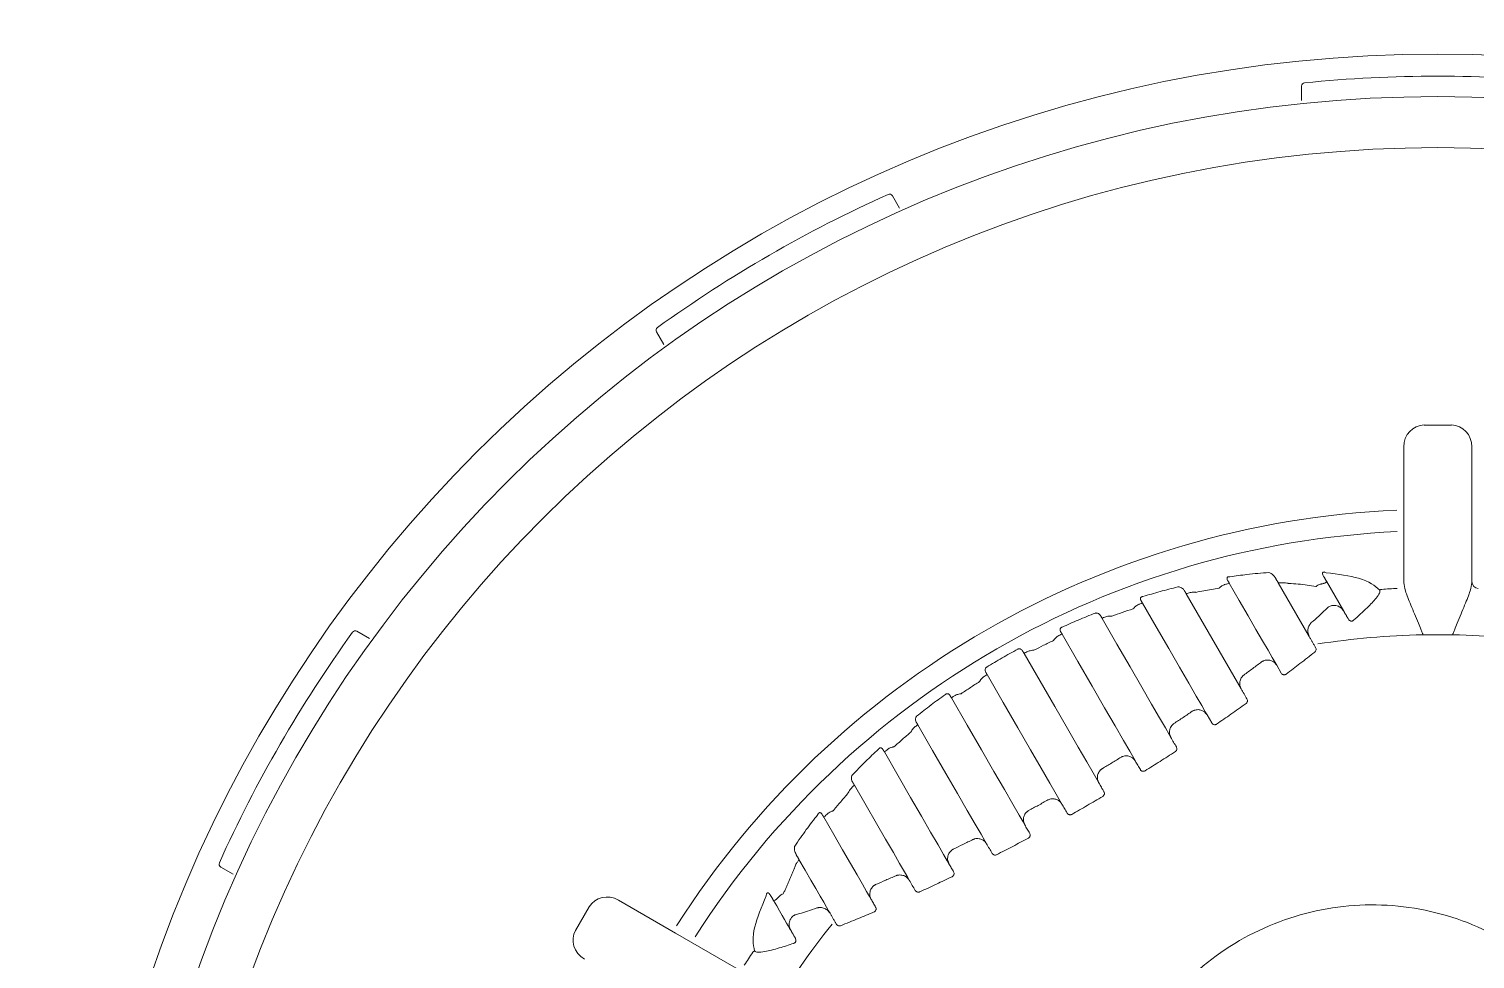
# Model space of a CAD drawing. Header units: inches. Extents: x -1 to 81, y -22 to 129.
# Drawn here: x 2.318 to 4.442, y 61.643 to 63.01 of the extents above; entities that cross this region are included whole.
import ezdxf

# ---------------------------------------------------------------- set-up
doc = ezdxf.new("R2010")
doc.units = ezdxf.units.IN
doc.header["$MEASUREMENT"] = 0
doc.layers.add('1', color=4, linetype='Continuous')

# ---------------------------------------------------------------- blocks, each defined once
blk = doc.blocks.new('FROG')
at = {"layer": '1', "color": 3, "lineweight": 5}
for p, q in [((-0.2, 1.9266), (-0.2, 1.9478)), ((-0.8007, 1.7868), (-0.7901, 1.7685)), ((-1.1365, 1.5685), (-1.1471, 1.5868)), ((0.02, 1.4501), (-0.02, 1.4501)), ((-0.05, 1.3213), (-0.05, 1.4178)), ((0.05, 1.4178), (0.05, 1.3213)), ((-0.05, 1.2184), (-0.05, 1.3213)), ((0.05, 1.3213), (0.05, 1.2184)), ((-0.1887, 1.1393), (-0.2342, 1.2182)), ((-0.1634, 1.2206), (-0.138, 1.1766)), ((-0.2887, 1.0626), (-0.3693, 1.2022)), ((-1.5868, 1.1471), (-1.5685, 1.1365)), ((0, 1.1421), (-0.02, 1.1421)), ((0.02, 1.1421), (0, 1.1421)), ((-0.2365, 1.0971), (-0.2299, 1.0858)), ((-0.3388, 1.0243), (-0.3319, 1.0124)), ((-1.7685, 0.7901), (-1.7868, 0.8007)), ((-1.2028, 0.7522), (-1.1192, 0.7039)), ((-1.2459, 0.7424), (-1.2659, 0.7077)), ((-1.1192, 0.7039), (-1.0302, 0.6525))]:
    blk.add_line(p, q, dxfattribs=at)
at = {"layer": '1', "color": 3, "lineweight": 5, "flags": 128}
for points in [[(-0.3061, 1.2178), (-0.2915, 1.1924), (-0.2784, 1.1698), (-0.267, 1.1499), (-0.2572, 1.133), (-0.2492, 1.1192), (-0.2431, 1.1085), (-0.2388, 1.1011), (-0.2365, 1.0971)], [(-0.4337, 1.1886), (-0.4133, 1.1534), (-0.3951, 1.1219), (-0.3792, 1.0942), (-0.3657, 1.0709), (-0.3548, 1.052), (-0.3466, 1.0379), (-0.3413, 1.0286), (-0.3388, 1.0243)], [(-0.3919, 0.9912), (-0.3943, 0.9955), (-0.3999, 1.0051), (-0.4085, 1.0201), (-0.4201, 1.0402), (-0.4345, 1.0652), (-0.4516, 1.0947), (-0.4711, 1.1284), (-0.4928, 1.166)], [(-0.5517, 1.1431), (-0.5285, 1.1028), (-0.5076, 1.0666), (-0.4893, 1.0349), (-0.4738, 1.0082), (-0.4615, 0.9868), (-0.4523, 0.9709), (-0.4464, 0.9607), (-0.444, 0.9565)], [(-0.4978, 0.9246), (-0.5002, 0.9289), (-0.5061, 0.9391), (-0.5154, 0.9553), (-0.5281, 0.9771), (-0.5438, 1.0044), (-0.5624, 1.0367), (-0.5837, 1.0736), (-0.6074, 1.1146)], [(-0.1794, 1.1233), (-0.1795, 1.1234), (-0.1796, 1.1236), (-0.1797, 1.1237), (-0.1798, 1.1239), (-0.1799, 1.124), (-0.18, 1.1242), (-0.18, 1.1243), (-0.1801, 1.1245)], [(-0.6616, 1.0834), (-0.6379, 1.0423), (-0.6166, 1.0054), (-0.5979, 0.9731), (-0.5822, 0.9459), (-0.5696, 0.924), (-0.5602, 0.9079), (-0.5543, 0.8976), (-0.5519, 0.8934)], [(-0.2801, 1.0477), (-0.2812, 1.0495), (-0.2823, 1.0514), (-0.2833, 1.0533), (-0.2844, 1.0551), (-0.2855, 1.057), (-0.2866, 1.0589), (-0.2877, 1.0607), (-0.2887, 1.0626)], [(-0.6064, 0.8628), (-0.6088, 0.867), (-0.6147, 0.8771), (-0.6238, 0.893), (-0.6362, 0.9145), (-0.6517, 0.9412), (-0.6699, 0.9729), (-0.6908, 1.0091), (-0.7141, 1.0493)], [(-0.7634, 1.0098), (-0.7417, 0.9722), (-0.7222, 0.9384), (-0.7052, 0.9089), (-0.6908, 0.8839), (-0.6792, 0.8639), (-0.6705, 0.8489), (-0.6649, 0.8392), (-0.6625, 0.835)], [(-0.3837, 0.9772), (-0.3848, 0.9789), (-0.3858, 0.9807), (-0.3868, 0.9824), (-0.3878, 0.9842), (-0.3888, 0.9859), (-0.3898, 0.9877), (-0.3908, 0.9895), (-0.3919, 0.9912)], [(-0.7177, 0.8056), (-0.7202, 0.8099), (-0.7255, 0.8191), (-0.7337, 0.8332), (-0.7446, 0.8521), (-0.758, 0.8755), (-0.774, 0.9031), (-0.7922, 0.9347), (-0.8125, 0.9699)], [(-0.444, 0.9565), (-0.4431, 0.9549), (-0.4422, 0.9534), (-0.4413, 0.9518), (-0.4404, 0.9502), (-0.4395, 0.9487), (-0.4386, 0.9471), (-0.4376, 0.9455), (-0.4367, 0.944)], [(-0.8565, 0.921), (-0.8394, 0.8914), (-0.8241, 0.8649), (-0.8107, 0.8417), (-0.7993, 0.822), (-0.7901, 0.8059), (-0.783, 0.7938), (-0.7783, 0.7855), (-0.7759, 0.7813)], [(-0.4901, 0.9114), (-0.4911, 0.913), (-0.492, 0.9147), (-0.493, 0.9164), (-0.4939, 0.918), (-0.4949, 0.9197), (-0.4958, 0.9213), (-0.4968, 0.923), (-0.4978, 0.9246)], [(-0.5519, 0.8934), (-0.5509, 0.8917), (-0.55, 0.8901), (-0.549, 0.8884), (-0.5481, 0.8868), (-0.5471, 0.8851), (-0.5461, 0.8834), (-0.5452, 0.8818), (-0.5442, 0.8801)], [(-0.8319, 0.7533), (-0.8342, 0.7574), (-0.8385, 0.7648), (-0.8446, 0.7754), (-0.8526, 0.7892), (-0.8624, 0.8062), (-0.8738, 0.826), (-0.8869, 0.8487), (-0.9015, 0.874)], [(-0.5991, 0.8502), (-0.6, 0.8518), (-0.6009, 0.8533), (-0.6018, 0.8549), (-0.6027, 0.8565), (-0.6037, 0.8581), (-0.6046, 0.8596), (-0.6055, 0.8612), (-0.6064, 0.8628)], [(-0.6625, 0.835), (-0.6615, 0.8332), (-0.6605, 0.8314), (-0.6594, 0.8297), (-0.6584, 0.8279), (-0.6574, 0.8262), (-0.6564, 0.8244), (-0.6554, 0.8227), (-0.6544, 0.8209)], [(-0.9379, 0.8119), (-0.9287, 0.796), (-0.9204, 0.7817), (-0.9131, 0.7691), (-0.9069, 0.7582), (-0.9016, 0.7491), (-0.8974, 0.7419), (-0.8943, 0.7365), (-0.8923, 0.7331)], [(-0.7108, 0.7937), (-0.7117, 0.7952), (-0.7125, 0.7967), (-0.7134, 0.7981), (-0.7143, 0.7996), (-0.7151, 0.8011), (-0.716, 0.8026), (-0.7168, 0.8041), (-0.7177, 0.8056)], [(-0.7759, 0.7813), (-0.7748, 0.7795), (-0.7737, 0.7776), (-0.7726, 0.7757), (-0.7716, 0.7739), (-0.7705, 0.772), (-0.7694, 0.7702), (-0.7683, 0.7683), (-0.7673, 0.7664)], [(-0.9499, 0.7079), (-0.9516, 0.7106), (-0.9536, 0.7142), (-0.9561, 0.7186), (-0.9591, 0.7237), (-0.9625, 0.7296), (-0.9663, 0.7363), (-0.9706, 0.7437), (-0.9753, 0.7518)], [(-0.8253, 0.742), (-0.8262, 0.7434), (-0.827, 0.7449), (-0.8278, 0.7463), (-0.8286, 0.7477), (-0.8294, 0.7491), (-0.8302, 0.7505), (-0.831, 0.7519), (-0.8319, 0.7533)], [(-0.8838, 0.7182), (-0.8837, 0.7181), (-0.8836, 0.7179), (-0.8835, 0.7178), (-0.8834, 0.7176), (-0.8833, 0.7175), (-0.8832, 0.7173), (-0.8832, 0.7172), (-0.8831, 0.717)]]:
    blk.add_lwpolyline(points, dxfattribs=at)
at = {"layer": '1', "linetype": 'Continuous', "lineweight": 15}
for radius in [1.995, 1.9325, 1.8575]:
    blk.add_circle((0, 0), radius, dxfattribs=at)
at = {"layer": '1', "color": 3, "lineweight": 5}
for centre, radius, start, end in [((0, 0), 1.9625, 84.2829, 95.7171), ((-0.195, 1.9478), 0.005, 95.7171, 180), ((0, 0), 1.9625, 114.2829, 125.7171), ((-0.805, 1.7843), 0.005, 30, 114.2829), ((-1.1428, 1.5893), 0.005, 125.7171, 210), ((0, 0), 1.3265, 92.5926, 147.4074), ((0, 0), 1.2949, 92.6358, 147.3642), ((0.0599, 1.22), 0.0099, 180.5131, 267.808), ((-0.0818, 1.2036), 0.00511, 95.0351, 130.0131), ((0, 0), 1.2115, 92.8159, 93.8926), ((-1.5893, 1.1428), 0.005, 60, 144.2829), ((0, 0), 1.9625, 144.2829, 155.7171), ((0, 0), 1.1421, 91.1102, 98.8661), ((0, 0), 1.1421, 90, 91.1102), ((0, 0), 1.1421, 88.8898, 90), ((0, 0), 1.1421, 81.1339, 88.8898), ((-1.7843, 0.805), 0.005, 155.7171, 240), ((0, 0), 1.1421, 141.1339, 148.8898), ((0, 0), 1.2115, 146.1074, 147.1841), ((-1.0015, 0.6727), 0.00511, 109.9887, 144.9633)]:
    blk.add_arc(centre, radius, start, end, dxfattribs=at)
for centre, major_axis, start_param, end_param in [((-0.02, 1.4178), (0, 0.0324), 0, 1.570796), ((0.02, 1.4178), (0, 0.0324), 4.712389, 6.283185), ((-1.2178, 0.7262), (-0.028, 0.0162), 4.712389, 6.283185), ((-1.2378, 0.6916), (-0.028, 0.0162), 0, 1.570796)]:
    blk.add_ellipse(centre, major_axis=major_axis, ratio=0.926878, start_param=start_param, end_param=end_param, dxfattribs=at)
for points, knots in [([(-0.248, 1.2335), (-0.2587, 1.2326), (-0.2773, 1.2311), (-0.2968, 1.2284), (-0.3052, 1.2272)], [0, 0, 0, 0, 0.5726948, 1, 1, 1, 1]), ([(-0.2384, 1.2255), (-0.2394, 1.2269), (-0.2411, 1.2291), (-0.2443, 1.2318), (-0.2469, 1.233), (-0.248, 1.2335)], [0, 0, 0, 0, 0.47502, 0.772177, 1, 1, 1, 1]), ([(-0.1676, 1.2278), (-0.168, 1.2286), (-0.1688, 1.2301), (-0.1693, 1.232), (-0.169, 1.2333), (-0.1687, 1.2337), (-0.1683, 1.234), (-0.168, 1.2341), (-0.1677, 1.2341), (-0.1674, 1.2342), (-0.1671, 1.2342), (-0.1665, 1.2341), (-0.1653, 1.2338), (-0.1646, 1.2335), (-0.164, 1.2332)], [0, 0, 0, 0, 0.304694, 0.597553, 0.685254, 0.736132, 0.754751, 0.766196, 0.779358, 0.793045, 0.80569, 0.820187, 0.874933, 1, 1, 1, 1]), ([(-0.0851, 1.2076), (-0.0927, 1.214), (-0.1062, 1.2256), (-0.1464, 1.2309), (-0.164, 1.2332)], [0, 0, 0, 0, 0.560332, 1, 1, 1, 1]), ([(-0.3805, 1.2125), (-0.3809, 1.2124), (-0.39, 1.2102), (-0.4074, 1.2057), (-0.4245, 1.2006), (-0.4329, 1.1981)], [0, 0, 0, 0, 0.023441, 0.520828, 1, 1, 1, 1]), ([(-0.3805, 1.2125), (-0.3798, 1.2124), (-0.378, 1.2121), (-0.3756, 1.2108), (-0.3735, 1.2091), (-0.3725, 1.2077), (-0.3722, 1.2071)], [0, 0, 0, 0, 0.1447437, 0.3782428, 0.7616853, 1, 1, 1, 1]), ([(-0.3211, 1.2104), (-0.3248, 1.2098), (-0.336, 1.208), (-0.3474, 1.2058), (-0.355, 1.2043)], [0, 0, 0, 0, 0.332589, 1, 1, 1, 1]), ([(-0.3134, 1.2155), (-0.3149, 1.2148), (-0.3172, 1.2139), (-0.3194, 1.212), (-0.3203, 1.2112), (-0.3208, 1.2108), (-0.3209, 1.2106), (-0.321, 1.2105), (-0.3211, 1.2104), (-0.3211, 1.2104)], [0, 0, 0, 0, 0.577471, 0.802521, 0.906331, 0.955427, 0.980575, 0.983706, 1, 1, 1, 1]), ([(-0.3061, 1.2178), (-0.3064, 1.2177), (-0.3068, 1.2175), (-0.3097, 1.2166), (-0.3118, 1.216), (-0.3131, 1.2156), (-0.3134, 1.2155)], [0, 0, 0, 0, 0.512369, 0.752148, 0.947489, 1, 1, 1, 1]), ([(-0.3052, 1.2272), (-0.3054, 1.2273), (-0.306, 1.2273), (-0.3068, 1.2273), (-0.3075, 1.2272), (-0.308, 1.2271), (-0.3084, 1.2269), (-0.309, 1.2264), (-0.3094, 1.2255), (-0.3095, 1.2239), (-0.3089, 1.2227), (-0.3085, 1.2218)], [0, 0, 0, 0, 0.067786, 0.136986, 0.166253, 0.202694, 0.230364, 0.273069, 0.419118, 0.58725, 1, 1, 1, 1]), ([(-0.2287, 1.2185), (-0.231, 1.2182), (-0.2338, 1.2179), (-0.2342, 1.2182), (-0.2342, 1.2182)], [0, 0, 0, 0, 0.825034, 1, 1, 1, 1]), ([(-0.2189, 1.2173), (-0.2189, 1.2174), (-0.219, 1.2174), (-0.2193, 1.2175), (-0.2196, 1.2175), (-0.2205, 1.2177), (-0.2238, 1.2185), (-0.2265, 1.2185), (-0.2287, 1.2185)], [0, 0, 0, 0, 0.009697, 0.029483, 0.083864, 0.092499, 0.26606, 1, 1, 1, 1]), ([(-0.1789, 1.2128), (-0.1831, 1.2136), (-0.1945, 1.2159), (-0.2094, 1.2168), (-0.2189, 1.2173)], [0, 0, 0, 0, 0.3618605, 1, 1, 1, 1]), ([(-0.1714, 1.2165), (-0.173, 1.216), (-0.1756, 1.2153), (-0.178, 1.2136), (-0.1789, 1.2129), (-0.1789, 1.2128)], [0, 0, 0, 0, 0.6010427, 0.9674392, 1, 1, 1, 1]), ([(-0.1634, 1.2206), (-0.1634, 1.22), (-0.1634, 1.2192), (-0.166, 1.218), (-0.1673, 1.2175), (-0.1687, 1.2171), (-0.1702, 1.2167), (-0.171, 1.2165), (-0.1714, 1.2165)], [0, 0, 0, 0, 0.62644, 0.744307, 0.828141, 0.921804, 0.962288, 1, 1, 1, 1]), ([(-0.05, 1.2184), (-0.0494, 1.2148), (-0.0481, 1.2063), (-0.0397, 1.1859), (-0.0311, 1.1652), (-0.0251, 1.1507), (-0.0229, 1.1451), (-0.0219, 1.1428), (-0.0216, 1.1421), (-0.0216, 1.1419)], [0, 0, 0, 0, 0.227274, 0.522638, 0.823449, 0.928233, 0.978755, 0.995163, 1, 1, 1, 1]), ([(0.0216, 1.1419), (0.0216, 1.1421), (0.0219, 1.1428), (0.0229, 1.1451), (0.0251, 1.1507), (0.0311, 1.1652), (0.0397, 1.1859), (0.0481, 1.2063), (0.0494, 1.2148), (0.05, 1.2184)], [0, 0, 0, 0, 0.004837, 0.021246, 0.071767, 0.176551, 0.477362, 0.772726, 1, 1, 1, 1]), ([(-0.4357, 1.1922), (-0.4361, 1.193), (-0.4366, 1.1942), (-0.4364, 1.1959), (-0.4359, 1.1968), (-0.4353, 1.1974), (-0.4347, 1.1977), (-0.4343, 1.1979), (-0.4336, 1.1981), (-0.4332, 1.1981), (-0.4329, 1.1981)], [0, 0, 0, 0, 0.4187617, 0.6152643, 0.7533616, 0.8189054, 0.8477045, 0.9059224, 0.9367842, 1, 1, 1, 1]), ([(-0.3649, 1.2038), (-0.3661, 1.2034), (-0.3678, 1.2028), (-0.3691, 1.2023), (-0.3693, 1.2023), (-0.3693, 1.2022)], [0, 0, 0, 0, 0.45093, 0.68803, 1, 1, 1, 1]), ([(-0.355, 1.2043), (-0.355, 1.2043), (-0.3551, 1.2044), (-0.3554, 1.2044), (-0.3562, 1.2045), (-0.3575, 1.2045), (-0.3608, 1.2046), (-0.3631, 1.2042), (-0.3649, 1.2038)], [0, 0, 0, 0, 0.011064, 0.029247, 0.078573, 0.213438, 0.372329, 1, 1, 1, 1]), ([(-0.1237, 1.1633), (-0.1167, 1.1695), (-0.1038, 1.181), (-0.091, 1.1946), (-0.0847, 1.2035), (-0.0849, 1.2062), (-0.0851, 1.2076)], [0, 0, 0, 0, 0.34174, 0.631604, 0.815634, 1, 1, 1, 1]), ([(-0.5028, 1.1738), (-0.5111, 1.1705), (-0.5275, 1.164), (-0.5437, 1.1567), (-0.5516, 1.1532)], [0, 0, 0, 0, 0.510622, 1, 1, 1, 1]), ([(-0.5028, 1.1738), (-0.5024, 1.1739), (-0.5018, 1.174), (-0.5006, 1.1739), (-0.499, 1.1735), (-0.4967, 1.1723), (-0.4957, 1.1709), (-0.4951, 1.1701)], [0, 0, 0, 0, 0.0895922, 0.1233174, 0.2998941, 0.5805984, 1, 1, 1, 1]), ([(-0.4886, 1.168), (-0.49, 1.1674), (-0.4924, 1.1663), (-0.4926, 1.1661), (-0.4928, 1.166)], [0, 0, 0, 0, 0.5683904, 1, 1, 1, 1]), ([(-0.4784, 1.1694), (-0.4785, 1.1694), (-0.4787, 1.1695), (-0.4792, 1.1695), (-0.4806, 1.1695), (-0.4842, 1.1694), (-0.4868, 1.1686), (-0.4886, 1.168)], [0, 0, 0, 0, 0.011521, 0.052687, 0.136863, 0.36761, 1, 1, 1, 1]), ([(-0.4473, 1.1801), (-0.4526, 1.1783), (-0.463, 1.1749), (-0.4734, 1.1712), (-0.4784, 1.1694)], [0, 0, 0, 0, 0.5177675, 1, 1, 1, 1]), ([(-0.4395, 1.1863), (-0.4409, 1.1856), (-0.4431, 1.1844), (-0.4455, 1.1822), (-0.4465, 1.181), (-0.4469, 1.1805), (-0.4471, 1.1803), (-0.4472, 1.1802), (-0.4473, 1.1801)], [0, 0, 0, 0, 0.5304209, 0.8027698, 0.9144248, 0.9626555, 0.9861068, 1, 1, 1, 1]), ([(-0.4337, 1.1886), (-0.4339, 1.1885), (-0.4341, 1.1885), (-0.4359, 1.1878), (-0.4374, 1.1872), (-0.4391, 1.1865), (-0.4395, 1.1863)], [0, 0, 0, 0, 0.451807, 0.56957, 0.892087, 1, 1, 1, 1]), ([(-0.1857, 1.1598), (-0.1819, 1.163), (-0.1746, 1.1694), (-0.1665, 1.1769), (-0.1624, 1.1811), (-0.1612, 1.1822)], [0, 0, 0, 0, 0.420021, 0.836554, 1, 1, 1, 1]), ([(-0.1612, 1.1822), (-0.1612, 1.1823), (-0.1611, 1.1824), (-0.1607, 1.1826), (-0.1601, 1.183), (-0.1588, 1.1837), (-0.1559, 1.1849), (-0.1532, 1.1851), (-0.1514, 1.1852)], [0, 0, 0, 0, 0.015545, 0.055943, 0.114096, 0.233965, 0.489695, 1, 1, 1, 1]), ([(-0.1514, 1.1852), (-0.1502, 1.185), (-0.1473, 1.1847), (-0.1428, 1.1823), (-0.1397, 1.1793), (-0.1383, 1.177), (-0.138, 1.1766)], [0, 0, 0, 0, 0.194273, 0.47568, 0.90861, 1, 1, 1, 1]), ([(-0.5537, 1.1466), (-0.5541, 1.1473), (-0.5546, 1.1486), (-0.5544, 1.1504), (-0.5539, 1.1516), (-0.5533, 1.1522), (-0.5527, 1.1527), (-0.5522, 1.153), (-0.5518, 1.1531), (-0.5516, 1.1532), (-0.5516, 1.1532)], [0, 0, 0, 0, 0.394975, 0.626742, 0.783149, 0.854406, 0.892434, 0.952556, 0.993547, 1, 1, 1, 1]), ([(-0.1907, 1.1453), (-0.1907, 1.1472), (-0.1908, 1.1512), (-0.1891, 1.1552), (-0.1875, 1.1577), (-0.1866, 1.1588), (-0.186, 1.1595), (-0.1858, 1.1597), (-0.1857, 1.1598), (-0.1857, 1.1598)], [0, 0, 0, 0, 0.332298, 0.671382, 0.812033, 0.930044, 0.973406, 0.991877, 1, 1, 1, 1]), ([(-0.1313, 1.165), (-0.131, 1.1644), (-0.1304, 1.1635), (-0.1289, 1.1626), (-0.1279, 1.1622), (-0.127, 1.1621), (-0.1263, 1.1621), (-0.1255, 1.1622), (-0.1246, 1.1625), (-0.124, 1.163), (-0.1237, 1.1633)], [0, 0, 0, 0, 0.295559, 0.468434, 0.606587, 0.632237, 0.730366, 0.771998, 0.859385, 1, 1, 1, 1]), ([(-0.564, 1.1336), (-0.569, 1.1313), (-0.5787, 1.1266), (-0.5883, 1.1217), (-0.5931, 1.1192)], [0, 0, 0, 0, 0.506821, 1, 1, 1, 1]), ([(-0.5566, 1.1407), (-0.5579, 1.1398), (-0.5601, 1.1385), (-0.5623, 1.1359), (-0.5634, 1.1346), (-0.5638, 1.134), (-0.5639, 1.1338), (-0.564, 1.1337), (-0.564, 1.1336)], [0, 0, 0, 0, 0.525942, 0.813042, 0.922914, 0.967992, 0.987341, 1, 1, 1, 1]), ([(-0.5517, 1.1431), (-0.5519, 1.143), (-0.5522, 1.1429), (-0.5539, 1.1421), (-0.5553, 1.1413), (-0.5566, 1.1407)], [0, 0, 0, 0, 0.493978, 0.577794, 1, 1, 1, 1]), ([(-0.6167, 1.1208), (-0.6244, 1.1165), (-0.6398, 1.1081), (-0.6548, 1.099), (-0.6623, 1.0945)], [0, 0, 0, 0, 0.500627, 1, 1, 1, 1]), ([(-0.6167, 1.1208), (-0.6165, 1.1209), (-0.616, 1.1211), (-0.6151, 1.1213), (-0.6138, 1.1213), (-0.6121, 1.1208), (-0.6106, 1.1198), (-0.6099, 1.1188), (-0.6096, 1.1183)], [0, 0, 0, 0, 0.065695, 0.107777, 0.230146, 0.43261, 0.742568, 1, 1, 1, 1]), ([(-0.6032, 1.117), (-0.6043, 1.1164), (-0.6068, 1.115), (-0.6072, 1.1147), (-0.6074, 1.1146)], [0, 0, 0, 0, 0.442973, 1, 1, 1, 1]), ([(-0.5931, 1.1192), (-0.5931, 1.1192), (-0.5932, 1.1192), (-0.5935, 1.1192), (-0.5942, 1.1192), (-0.596, 1.1191), (-0.5995, 1.1186), (-0.6018, 1.1176), (-0.6032, 1.117)], [0, 0, 0, 0, 0.0119508, 0.0292402, 0.0731251, 0.1843194, 0.4918602, 1, 1, 1, 1]), ([(-0.2587, 1.1022), (-0.2586, 1.1022), (-0.2585, 1.1023), (-0.2583, 1.1025), (-0.2577, 1.1028), (-0.2569, 1.1032), (-0.2546, 1.1043), (-0.2508, 1.1051), (-0.2455, 1.1045), (-0.2424, 1.1028), (-0.241, 1.102)], [0, 0, 0, 0, 0.007633, 0.021857, 0.052622, 0.12771, 0.169808, 0.477558, 0.757749, 1, 1, 1, 1]), ([(-0.2226, 1.0842), (-0.2158, 1.0893), (-0.2017, 1.1), (-0.1878, 1.1109), (-0.1806, 1.1166)], [0, 0, 0, 0, 0.4787278, 1, 1, 1, 1]), ([(-0.1794, 1.1233), (-0.1792, 1.1227), (-0.1786, 1.1216), (-0.1787, 1.1197), (-0.1792, 1.1179), (-0.1801, 1.117), (-0.1806, 1.1166)], [0, 0, 0, 0, 0.262971, 0.523837, 0.773366, 1, 1, 1, 1]), ([(-0.6616, 1.0834), (-0.6618, 1.0833), (-0.662, 1.0831), (-0.6636, 1.0822), (-0.6648, 1.0815), (-0.6658, 1.0809)], [0, 0, 0, 0, 0.512984, 0.610792, 1, 1, 1, 1]), ([(-0.6637, 1.087), (-0.664, 1.0878), (-0.6646, 1.0891), (-0.6645, 1.0912), (-0.664, 1.0927), (-0.6634, 1.0935), (-0.6629, 1.0941), (-0.6625, 1.0943), (-0.6623, 1.0945)], [0, 0, 0, 0, 0.391571, 0.648181, 0.817621, 0.899957, 0.934165, 1, 1, 1, 1]), ([(-0.2901, 1.0657), (-0.2904, 1.0673), (-0.2912, 1.0708), (-0.29, 1.0762), (-0.288, 1.0797), (-0.2862, 1.0817), (-0.2855, 1.0822), (-0.2851, 1.0826), (-0.2849, 1.0828), (-0.2849, 1.0828), (-0.2848, 1.0828)], [0, 0, 0, 0, 0.2278908, 0.5081103, 0.839179, 0.8950917, 0.9585973, 0.9835495, 0.9927928, 1, 1, 1, 1]), ([(-0.2848, 1.0828), (-0.2804, 1.0861), (-0.2716, 1.0925), (-0.2629, 1.099), (-0.2587, 1.1022)], [0, 0, 0, 0, 0.509951, 1, 1, 1, 1]), ([(-0.241, 1.102), (-0.2396, 1.1009), (-0.2379, 1.0994), (-0.2367, 1.0975), (-0.2365, 1.0971)], [0, 0, 0, 0, 0.784639, 1, 1, 1, 1]), ([(-0.2226, 1.0842), (-0.223, 1.0839), (-0.2239, 1.0833), (-0.2256, 1.0831), (-0.2272, 1.0834), (-0.2287, 1.0842), (-0.2295, 1.0851), (-0.2299, 1.0857), (-0.2299, 1.0858)], [0, 0, 0, 0, 0.179454, 0.357644, 0.539441, 0.733845, 0.946289, 1, 1, 1, 1]), ([(-0.6728, 1.0732), (-0.6773, 1.0703), (-0.6863, 1.0644), (-0.6953, 1.0584), (-0.6997, 1.0553)], [0, 0, 0, 0, 0.4958076, 1, 1, 1, 1]), ([(-0.6658, 1.0809), (-0.6671, 1.0799), (-0.6691, 1.0784), (-0.6713, 1.0755), (-0.6722, 1.0741), (-0.6725, 1.0736), (-0.6727, 1.0734), (-0.6727, 1.0733), (-0.6728, 1.0732)], [0, 0, 0, 0, 0.544951, 0.827779, 0.931592, 0.972639, 0.988044, 1, 1, 1, 1]), ([(-0.7229, 1.0543), (-0.73, 1.0492), (-0.7443, 1.0388), (-0.7581, 1.0279), (-0.7652, 1.0223)], [0, 0, 0, 0, 0.490869, 1, 1, 1, 1]), ([(-0.7229, 1.0543), (-0.7227, 1.0545), (-0.7224, 1.0547), (-0.7217, 1.0551), (-0.7212, 1.0553), (-0.7204, 1.0554), (-0.7191, 1.0554), (-0.7175, 1.0547), (-0.7166, 1.0536), (-0.7162, 1.0529), (-0.7161, 1.0528)], [0, 0, 0, 0, 0.059752, 0.097656, 0.174116, 0.201755, 0.35401, 0.593719, 0.95746, 1, 1, 1, 1]), ([(-0.7096, 1.0524), (-0.7108, 1.0516), (-0.7131, 1.05), (-0.714, 1.0494), (-0.7141, 1.0493), (-0.7141, 1.0493)], [0, 0, 0, 0, 0.436987, 0.872345, 1, 1, 1, 1]), ([(-0.6997, 1.0553), (-0.6998, 1.0553), (-0.6999, 1.0553), (-0.7002, 1.0553), (-0.7008, 1.0552), (-0.7024, 1.055), (-0.7058, 1.0543), (-0.7081, 1.0532), (-0.7096, 1.0524)], [0, 0, 0, 0, 0.012662, 0.030168, 0.072648, 0.176036, 0.443331, 1, 1, 1, 1]), ([(-0.3248, 1.0107), (-0.3177, 1.0156), (-0.3032, 1.0256), (-0.2889, 1.0357), (-0.2815, 1.041)], [0, 0, 0, 0, 0.485827, 1, 1, 1, 1]), ([(-0.2815, 1.041), (-0.2814, 1.041), (-0.2808, 1.0415), (-0.28, 1.0425), (-0.2794, 1.0442), (-0.2794, 1.046), (-0.2799, 1.0471), (-0.2801, 1.0477)], [0, 0, 0, 0, 0.0400664, 0.2597841, 0.4984827, 0.7478881, 1, 1, 1, 1]), ([(-0.7658, 1.0138), (-0.7662, 1.0147), (-0.7668, 1.0162), (-0.7668, 1.0187), (-0.7663, 1.0206), (-0.7657, 1.0217), (-0.7653, 1.0222), (-0.7652, 1.0223)], [0, 0, 0, 0, 0.404821, 0.682834, 0.858376, 0.974422, 1, 1, 1, 1]), ([(-0.3873, 1.0116), (-0.3828, 1.0146), (-0.3737, 1.0206), (-0.3648, 1.0267), (-0.3604, 1.0297)], [0, 0, 0, 0, 0.506006, 1, 1, 1, 1]), ([(-0.3604, 1.0297), (-0.3603, 1.0297), (-0.3602, 1.0298), (-0.3599, 1.0299), (-0.3592, 1.0303), (-0.3584, 1.0307), (-0.356, 1.0317), (-0.3522, 1.0323), (-0.3468, 1.0314), (-0.3439, 1.0295), (-0.3426, 1.0287)], [0, 0, 0, 0, 0.007446, 0.024858, 0.06048, 0.148946, 0.169659, 0.495163, 0.766714, 1, 1, 1, 1]), ([(-0.7736, 0.9991), (-0.7776, 0.9956), (-0.7861, 0.9884), (-0.7942, 0.9811), (-0.7984, 0.9774)], [0, 0, 0, 0, 0.486072, 1, 1, 1, 1]), ([(-0.7672, 1.0071), (-0.7686, 1.0059), (-0.7705, 1.0042), (-0.7724, 1.0011), (-0.7731, 0.9998), (-0.7734, 0.9993), (-0.7735, 0.9991), (-0.7736, 0.9991)], [0, 0, 0, 0, 0.600722, 0.85241, 0.94324, 0.988484, 1, 1, 1, 1]), ([(-0.7634, 1.0098), (-0.7636, 1.0096), (-0.7638, 1.0095), (-0.7653, 1.0085), (-0.7664, 1.0077), (-0.7672, 1.0071)], [0, 0, 0, 0, 0.503202, 0.660926, 1, 1, 1, 1]), ([(-0.3933, 0.9947), (-0.3936, 0.9962), (-0.3942, 0.9997), (-0.393, 1.0051), (-0.3908, 1.0084), (-0.389, 1.0103), (-0.3883, 1.0108), (-0.3877, 1.0113), (-0.3875, 1.0115), (-0.3873, 1.0116), (-0.3873, 1.0116)], [0, 0, 0, 0, 0.224645, 0.495094, 0.835876, 0.860745, 0.944888, 0.977938, 0.992808, 1, 1, 1, 1]), ([(-0.3319, 1.0124), (-0.3316, 1.0119), (-0.3309, 1.011), (-0.3295, 1.0102), (-0.3279, 1.0098), (-0.3262, 1.01), (-0.3252, 1.0105), (-0.3248, 1.0107)], [0, 0, 0, 0, 0.232134, 0.436961, 0.628874, 0.814865, 1, 1, 1, 1]), ([(-0.7984, 0.9774), (-0.7984, 0.9774), (-0.7985, 0.9774), (-0.7988, 0.9773), (-0.7993, 0.9772), (-0.8006, 0.977), (-0.8018, 0.9767), (-0.8045, 0.9758), (-0.8061, 0.9747), (-0.8076, 0.9738)], [0, 0, 0, 0, 0.013902, 0.030509, 0.069887, 0.160693, 0.377211, 0.424671, 1, 1, 1, 1]), ([(-0.3853, 0.9704), (-0.3852, 0.9705), (-0.3845, 0.971), (-0.3836, 0.9721), (-0.383, 0.9737), (-0.383, 0.9755), (-0.3835, 0.9766), (-0.3837, 0.9772)], [0, 0, 0, 0, 0.073773, 0.28687, 0.516161, 0.756326, 1, 1, 1, 1]), ([(-0.8211, 0.974), (-0.8275, 0.9679), (-0.8408, 0.9554), (-0.8533, 0.9425), (-0.8598, 0.9358)], [0, 0, 0, 0, 0.48116, 1, 1, 1, 1]), ([(-0.8211, 0.974), (-0.821, 0.9742), (-0.8207, 0.9745), (-0.8203, 0.975), (-0.8199, 0.9753), (-0.8192, 0.9757), (-0.8183, 0.976), (-0.817, 0.9758), (-0.8157, 0.975), (-0.815, 0.974), (-0.8146, 0.9734)], [0, 0, 0, 0, 0.0653348, 0.0926033, 0.1507524, 0.1802076, 0.2725966, 0.4284906, 0.6905235, 1, 1, 1, 1]), ([(-0.8076, 0.9738), (-0.8086, 0.973), (-0.811, 0.9712), (-0.8124, 0.97), (-0.8125, 0.9699), (-0.8125, 0.9699)], [0, 0, 0, 0, 0.3256368, 0.7642472, 1, 1, 1, 1]), ([(-0.4926, 0.9453), (-0.488, 0.9481), (-0.4788, 0.9536), (-0.4696, 0.9593), (-0.465, 0.9621)], [0, 0, 0, 0, 0.5020085, 1, 1, 1, 1]), ([(-0.465, 0.9621), (-0.4649, 0.9621), (-0.4648, 0.9622), (-0.4645, 0.9624), (-0.4637, 0.9628), (-0.4629, 0.9631), (-0.4604, 0.964), (-0.4566, 0.9644), (-0.4512, 0.9633), (-0.4484, 0.9613), (-0.4471, 0.9603)], [0, 0, 0, 0, 0.007306, 0.02587, 0.063559, 0.1584, 0.168364, 0.505454, 0.772446, 1, 1, 1, 1]), ([(-0.4298, 0.9422), (-0.4224, 0.9468), (-0.4075, 0.9561), (-0.3928, 0.9656), (-0.3853, 0.9704)], [0, 0, 0, 0, 0.492917, 1, 1, 1, 1]), ([(-0.8593, 0.9259), (-0.8598, 0.927), (-0.8607, 0.9289), (-0.8608, 0.932), (-0.8605, 0.9342), (-0.86, 0.9353), (-0.8598, 0.9358)], [0, 0, 0, 0, 0.445011, 0.736713, 0.907241, 1, 1, 1, 1]), ([(-0.4994, 0.9286), (-0.4996, 0.9302), (-0.5001, 0.9336), (-0.4986, 0.9389), (-0.4964, 0.9421), (-0.4945, 0.9439), (-0.4938, 0.9445), (-0.4931, 0.945), (-0.4928, 0.9452), (-0.4927, 0.9453), (-0.4926, 0.9453)], [0, 0, 0, 0, 0.224674, 0.491133, 0.833514, 0.844232, 0.938018, 0.974988, 0.992769, 1, 1, 1, 1]), ([(-0.4367, 0.944), (-0.4365, 0.9435), (-0.4359, 0.9427), (-0.4345, 0.9418), (-0.4329, 0.9414), (-0.4312, 0.9414), (-0.4302, 0.9419), (-0.4298, 0.9422)], [0, 0, 0, 0, 0.200279, 0.4148, 0.61609, 0.809394, 1, 1, 1, 1]), ([(-0.86, 0.9179), (-0.8613, 0.9165), (-0.8629, 0.9147), (-0.8645, 0.9117), (-0.8651, 0.9105), (-0.8653, 0.9099), (-0.8655, 0.9097), (-0.8655, 0.9096), (-0.8655, 0.9096)], [0, 0, 0, 0, 0.627683, 0.822887, 0.934548, 0.975623, 0.988935, 1, 1, 1, 1]), ([(-0.8565, 0.921), (-0.8566, 0.9208), (-0.8569, 0.9206), (-0.8583, 0.9195), (-0.8594, 0.9184), (-0.86, 0.9179)], [0, 0, 0, 0, 0.450302, 0.712062, 1, 1, 1, 1]), ([(-0.8655, 0.9096), (-0.8692, 0.9053), (-0.8762, 0.8973), (-0.8835, 0.8885), (-0.8871, 0.884), (-0.8877, 0.8833)], [0, 0, 0, 0, 0.486631, 0.920248, 1, 1, 1, 1]), ([(-0.6007, 0.8837), (-0.596, 0.8863), (-0.5865, 0.8914), (-0.5771, 0.8967), (-0.5723, 0.8993)], [0, 0, 0, 0, 0.497992, 1, 1, 1, 1]), ([(-0.5723, 0.8993), (-0.5723, 0.8993), (-0.5722, 0.8994), (-0.5718, 0.8995), (-0.571, 0.8999), (-0.5702, 0.9002), (-0.5677, 0.901), (-0.5638, 0.9013), (-0.5585, 0.8999), (-0.5558, 0.8978), (-0.5545, 0.8968)], [0, 0, 0, 0, 0.007232, 0.025014, 0.061981, 0.155769, 0.166488, 0.508868, 0.775327, 1, 1, 1, 1]), ([(-0.5374, 0.8782), (-0.5298, 0.8826), (-0.5146, 0.8912), (-0.4994, 0.9001), (-0.4919, 0.9045)], [0, 0, 0, 0, 0.5, 1, 1, 1, 1]), ([(-0.4919, 0.9045), (-0.4916, 0.9047), (-0.4909, 0.9052), (-0.49, 0.9063), (-0.4894, 0.908), (-0.4894, 0.9098), (-0.4899, 0.9108), (-0.4901, 0.9114)], [0, 0, 0, 0, 0.1035299, 0.3097443, 0.5306025, 0.7630784, 1, 1, 1, 1]), ([(-0.9102, 0.8779), (-0.916, 0.8705), (-0.928, 0.855), (-0.9386, 0.8396), (-0.9442, 0.8315)], [0, 0, 0, 0, 0.4750254, 1, 1, 1, 1]), ([(-0.9039, 0.8781), (-0.9042, 0.8786), (-0.9049, 0.8797), (-0.9062, 0.8806), (-0.9074, 0.8808), (-0.9082, 0.8806), (-0.9087, 0.8803), (-0.909, 0.8799), (-0.9094, 0.8795), (-0.9099, 0.8788), (-0.9101, 0.8782), (-0.9102, 0.8779)], [0, 0, 0, 0, 0.2811723, 0.5512459, 0.6921393, 0.7643805, 0.7952632, 0.8314752, 0.8656489, 0.9089126, 1, 1, 1, 1]), ([(-0.896, 0.8791), (-0.8968, 0.8783), (-0.8988, 0.8764), (-0.9008, 0.8747), (-0.9015, 0.874), (-0.9015, 0.874), (-0.9015, 0.874)], [0, 0, 0, 0, 0.226109, 0.531949, 0.906264, 1, 1, 1, 1]), ([(-0.8877, 0.8833), (-0.8877, 0.8833), (-0.8878, 0.8833), (-0.8879, 0.8832), (-0.8882, 0.8832), (-0.8887, 0.883), (-0.8899, 0.8827), (-0.8927, 0.8816), (-0.8946, 0.8802), (-0.896, 0.8791)], [0, 0, 0, 0, 0.01629, 0.019422, 0.044574, 0.093669, 0.197476, 0.422533, 1, 1, 1, 1]), ([(-0.6081, 0.8674), (-0.6083, 0.869), (-0.6086, 0.8724), (-0.6069, 0.8776), (-0.6046, 0.8807), (-0.6026, 0.8824), (-0.6019, 0.8829), (-0.6012, 0.8834), (-0.6009, 0.8836), (-0.6007, 0.8837), (-0.6007, 0.8837)], [0, 0, 0, 0, 0.227552, 0.494546, 0.831634, 0.841601, 0.936441, 0.97413, 0.992693, 1, 1, 1, 1]), ([(-0.5442, 0.8801), (-0.544, 0.8798), (-0.5435, 0.879), (-0.5422, 0.8781), (-0.5406, 0.8776), (-0.5389, 0.8776), (-0.5379, 0.878), (-0.5374, 0.8782)], [0, 0, 0, 0, 0.168533, 0.392708, 0.603301, 0.803874, 1, 1, 1, 1]), ([(-0.6011, 0.8433), (-0.6008, 0.8435), (-0.6, 0.844), (-0.599, 0.8452), (-0.5984, 0.8468), (-0.5984, 0.8486), (-0.5989, 0.8497), (-0.5991, 0.8502)], [0, 0, 0, 0, 0.130358, 0.329387, 0.542405, 0.768395, 1, 1, 1, 1]), ([(-0.9442, 0.8315), (-0.9442, 0.8314), (-0.9444, 0.8306), (-0.9446, 0.8284), (-0.9442, 0.824), (-0.9429, 0.8211), (-0.9421, 0.8192)], [0, 0, 0, 0, 0.02561, 0.141944, 0.418959, 1, 1, 1, 1]), ([(-0.7115, 0.8269), (-0.7067, 0.8293), (-0.697, 0.834), (-0.6873, 0.8388), (-0.6824, 0.8412)], [0, 0, 0, 0, 0.493995, 1, 1, 1, 1]), ([(-0.6824, 0.8412), (-0.6824, 0.8412), (-0.6823, 0.8413), (-0.682, 0.8414), (-0.6813, 0.8417), (-0.6805, 0.842), (-0.6779, 0.8427), (-0.6739, 0.8429), (-0.6686, 0.8412), (-0.666, 0.839), (-0.6648, 0.838)], [0, 0, 0, 0, 0.007194, 0.022061, 0.055115, 0.139257, 0.164125, 0.504906, 0.775355, 1, 1, 1, 1]), ([(-0.6477, 0.8189), (-0.6398, 0.823), (-0.6242, 0.831), (-0.6087, 0.8392), (-0.6011, 0.8433)], [0, 0, 0, 0, 0.507083, 1, 1, 1, 1]), ([(-0.9409, 0.8073), (-0.9419, 0.8057), (-0.9432, 0.8034), (-0.9443, 0.8001), (-0.9446, 0.7989), (-0.9448, 0.7984), (-0.9448, 0.7983), (-0.9448, 0.7982)], [0, 0, 0, 0, 0.645425, 0.878087, 0.957187, 0.990305, 1, 1, 1, 1]), ([(-0.9379, 0.8119), (-0.9382, 0.8113), (-0.9385, 0.8105), (-0.9405, 0.8079), (-0.9409, 0.8073)], [0, 0, 0, 0, 0.783797, 1, 1, 1, 1]), ([(-0.7196, 0.811), (-0.7196, 0.8126), (-0.7198, 0.8161), (-0.7179, 0.8212), (-0.7154, 0.8241), (-0.7134, 0.8257), (-0.7127, 0.8262), (-0.712, 0.8267), (-0.7117, 0.8268), (-0.7116, 0.8269), (-0.7115, 0.8269)], [0, 0, 0, 0, 0.233284, 0.504838, 0.830341, 0.851053, 0.93952, 0.975141, 0.992554, 1, 1, 1, 1]), ([(-0.6544, 0.8209), (-0.6542, 0.8206), (-0.6537, 0.8199), (-0.6526, 0.819), (-0.651, 0.8184), (-0.6493, 0.8183), (-0.6483, 0.8187), (-0.6477, 0.8189)], [0, 0, 0, 0, 0.135652, 0.369951, 0.590201, 0.798201, 1, 1, 1, 1]), ([(-0.8252, 0.7751), (-0.8203, 0.7772), (-0.8104, 0.7815), (-0.8004, 0.7859), (-0.7954, 0.7881)], [0, 0, 0, 0, 0.490054, 1, 1, 1, 1]), ([(-0.7954, 0.7881), (-0.7953, 0.7881), (-0.7952, 0.7881), (-0.795, 0.7882), (-0.7945, 0.7884), (-0.7937, 0.7887), (-0.7911, 0.7892), (-0.787, 0.7893), (-0.7817, 0.7875), (-0.7791, 0.7852), (-0.7779, 0.7841)], [0, 0, 0, 0, 0.007207, 0.016451, 0.041404, 0.10491, 0.160821, 0.491889, 0.772109, 1, 1, 1, 1]), ([(-0.7608, 0.7643), (-0.7525, 0.768), (-0.7366, 0.7754), (-0.7207, 0.7829), (-0.713, 0.7866)], [0, 0, 0, 0, 0.514173, 1, 1, 1, 1]), ([(-0.713, 0.7866), (-0.7126, 0.7868), (-0.7117, 0.7874), (-0.7107, 0.7887), (-0.7101, 0.7903), (-0.7101, 0.7921), (-0.7106, 0.7931), (-0.7108, 0.7937)], [0, 0, 0, 0, 0.154867, 0.346182, 0.551679, 0.772292, 1, 1, 1, 1]), ([(-0.8339, 0.7597), (-0.8338, 0.7614), (-0.8338, 0.7649), (-0.8316, 0.7698), (-0.829, 0.7726), (-0.827, 0.7741), (-0.8263, 0.7746), (-0.8256, 0.7749), (-0.8254, 0.775), (-0.8253, 0.7751), (-0.8252, 0.7751)], [0, 0, 0, 0, 0.242249, 0.522442, 0.830192, 0.872289, 0.947376, 0.978143, 0.992366, 1, 1, 1, 1]), ([(-0.7673, 0.7664), (-0.7671, 0.7662), (-0.7667, 0.7655), (-0.7656, 0.7646), (-0.7641, 0.7639), (-0.7624, 0.7637), (-0.7613, 0.7641), (-0.7608, 0.7643)], [0, 0, 0, 0, 0.1003278, 0.3457949, 0.5765626, 0.7923398, 1, 1, 1, 1]), ([(-0.986, 0.7587), (-0.9928, 0.7422), (-1.0083, 0.7048), (-1.005, 0.6873), (-1.0032, 0.6775)], [0, 0, 0, 0, 0.439668, 1, 1, 1, 1]), ([(-0.986, 0.7587), (-0.9859, 0.7592), (-0.9859, 0.76), (-0.9856, 0.7611), (-0.9853, 0.7617), (-0.9852, 0.762), (-0.985, 0.7622), (-0.9848, 0.7625), (-0.9846, 0.7627), (-0.9843, 0.7629), (-0.9836, 0.763), (-0.9823, 0.7627), (-0.9809, 0.7613), (-0.98, 0.7598), (-0.9795, 0.759)], [0, 0, 0, 0, 0.115704, 0.167927, 0.195014, 0.202603, 0.216292, 0.226975, 0.242923, 0.252652, 0.297534, 0.393013, 0.706807, 1, 1, 1, 1]), ([(-0.9678, 0.7567), (-0.968, 0.7564), (-0.9686, 0.7557), (-0.9698, 0.7545), (-0.9723, 0.7522), (-0.9744, 0.7512), (-0.975, 0.7516), (-0.9753, 0.7518)], [0, 0, 0, 0, 0.035854, 0.08407, 0.199059, 0.590433, 1, 1, 1, 1]), ([(-0.9609, 0.7614), (-0.961, 0.7613), (-0.962, 0.761), (-0.9646, 0.7598), (-0.9666, 0.7579), (-0.9678, 0.7567)], [0, 0, 0, 0, 0.032565, 0.396663, 1, 1, 1, 1]), ([(-0.8319, 0.7533), (-0.8326, 0.7549), (-0.8336, 0.757), (-0.8338, 0.7592), (-0.8339, 0.7597)], [0, 0, 0, 0, 0.78289, 1, 1, 1, 1]), ([(-0.4459, 0.5214), (-0.4241, 0.5588), (-0.3805, 0.6336), (-0.2726, 0.7105), (-0.1478, 0.7494), (-0.0171, 0.7442), (0.0819, 0.7065), (0.1307, 0.6703), (0.1451, 0.6596)], [0, 0, 0, 0, 0.184907, 0.369837, 0.55424, 0.738297, 0.922553, 1, 1, 1, 1]), ([(-0.9499, 0.7079), (-0.9508, 0.7098), (-0.9521, 0.7125), (-0.9524, 0.7168), (-0.9522, 0.7201), (-0.9512, 0.7225), (-0.9507, 0.7237)], [0, 0, 0, 0, 0.411554, 0.564145, 0.794136, 1, 1, 1, 1]), ([(-0.9507, 0.7237), (-0.9498, 0.7251), (-0.9484, 0.7273), (-0.946, 0.7292), (-0.9446, 0.7301), (-0.9438, 0.7305), (-0.9435, 0.7306), (-0.9433, 0.7307), (-0.9432, 0.7308)], [0, 0, 0, 0, 0.460679, 0.743752, 0.875195, 0.938832, 0.984466, 1, 1, 1, 1]), ([(-0.9432, 0.7308), (-0.9411, 0.7313), (-0.9354, 0.7328), (-0.9248, 0.7361), (-0.9162, 0.7391), (-0.9116, 0.7407)], [0, 0, 0, 0, 0.217721, 0.584642, 1, 1, 1, 1]), ([(-0.9116, 0.7407), (-0.9116, 0.7407), (-0.9115, 0.7407), (-0.9112, 0.7408), (-0.9104, 0.741), (-0.9093, 0.7412), (-0.9064, 0.7415), (-0.9021, 0.7411), (-0.8982, 0.7388), (-0.8965, 0.7378)], [0, 0, 0, 0, 0.008128, 0.024574, 0.064606, 0.172955, 0.244526, 0.657556, 1, 1, 1, 1]), ([(-0.8767, 0.7146), (-0.8682, 0.7181), (-0.8518, 0.7247), (-0.8354, 0.7316), (-0.8276, 0.7348)], [0, 0, 0, 0, 0.521275, 1, 1, 1, 1]), ([(-0.8253, 0.742), (-0.8251, 0.7415), (-0.8246, 0.7404), (-0.8246, 0.7386), (-0.8252, 0.737), (-0.8262, 0.7356), (-0.8272, 0.7351), (-0.8276, 0.7348)], [0, 0, 0, 0, 0.225594, 0.442133, 0.640161, 0.822872, 1, 1, 1, 1]), ([(-0.8767, 0.7146), (-0.8773, 0.7145), (-0.8784, 0.7142), (-0.8801, 0.7145), (-0.8816, 0.7153), (-0.8826, 0.7162), (-0.883, 0.7169), (-0.8831, 0.717)], [0, 0, 0, 0, 0.213782, 0.437824, 0.680547, 0.939019, 1, 1, 1, 1]), ([(-1.0032, 0.6775), (-1.002, 0.6766), (-0.9995, 0.6749), (-0.9866, 0.6765), (-0.9682, 0.6812), (-0.9528, 0.6863), (-0.9456, 0.6887)], [0, 0, 0, 0, 0.201531, 0.407234, 0.723893, 1, 1, 1, 1]), ([(-0.9456, 0.6887), (-0.9454, 0.6888), (-0.9451, 0.6889), (-0.9445, 0.6892), (-0.944, 0.6895), (-0.9434, 0.6902), (-0.943, 0.6908), (-0.9426, 0.6916), (-0.9424, 0.6927), (-0.9424, 0.6945), (-0.9429, 0.6956), (-0.9432, 0.6962)], [0, 0, 0, 0, 0.070795, 0.091233, 0.19726, 0.242791, 0.327889, 0.392285, 0.491185, 0.67691, 1, 1, 1, 1])]:
    blk.add_open_spline(points, degree=3, knots=knots, dxfattribs=at)
for points in [[(-0.3085, 1.2218), (-0.3061, 1.2178)], [(-0.2342, 1.2182), (-0.2384, 1.2255)], [(-0.1676, 1.2278), (-0.1634, 1.2206)], [(-0.4357, 1.1922), (-0.4337, 1.1886)], [(-0.3693, 1.2022), (-0.3722, 1.2071)], [(-0.4928, 1.166), (-0.4951, 1.1701)], [(-0.138, 1.1766), (-0.1313, 1.165)], [(-0.5537, 1.1466), (-0.5517, 1.1431)], [(-0.1887, 1.1393), (-0.1907, 1.1453)], [(-0.1801, 1.1245), (-0.1887, 1.1393)], [(-0.0216, 1.1419), (-0.0221, 1.1418)], [(-0.02, 1.1421), (-0.0216, 1.1419)], [(0.0216, 1.1419), (0.02, 1.1421)], [(0.0221, 1.1418), (0.0216, 1.1419)], [(-0.6074, 1.1146), (-0.6096, 1.1183)], [(-0.6637, 1.087), (-0.6616, 1.0834)], [(-0.2887, 1.0626), (-0.2901, 1.0657)], [(-0.7141, 1.0493), (-0.7161, 1.0528)], [(-0.3426, 1.0287), (-0.3388, 1.0243)], [(-0.7658, 1.0138), (-0.7634, 1.0098)], [(-0.3919, 0.9912), (-0.3933, 0.9947)], [(-0.8125, 0.9699), (-0.8146, 0.9734)], [(-0.4471, 0.9603), (-0.444, 0.9565)], [(-0.8593, 0.9259), (-0.8565, 0.921)], [(-0.4978, 0.9246), (-0.4994, 0.9286)], [(-0.5545, 0.8968), (-0.5519, 0.8934)], [(-0.9015, 0.874), (-0.9039, 0.8781)], [(-0.6064, 0.8628), (-0.6081, 0.8674)], [(-0.6648, 0.838), (-0.6625, 0.835)], [(-0.9421, 0.8192), (-0.9379, 0.8119)], [(-0.7177, 0.8056), (-0.7196, 0.811)], [(-0.9448, 0.7982), (-0.9609, 0.7614)], [(-0.7779, 0.7841), (-0.7759, 0.7813)], [(-0.9753, 0.7518), (-0.9795, 0.759)], [(-0.8965, 0.7378), (-0.8923, 0.7331)], [(-0.8923, 0.7331), (-0.8838, 0.7182)], [(-0.9432, 0.6962), (-0.9499, 0.7079)]]:
    blk.add_open_spline(points, degree=1, dxfattribs=at)
blk = doc.blocks.new('19 HS Propel')
at = {"layer": '1', "color": 3}
for centre, radius, start, end in [((0.2408, 52.5976), 8.6377, 15.05862, 59.93119), ((4.4347, 56.7253), 1.9908, 61.9605, 178.3058)]:
    blk.add_arc(centre, radius, start, end, dxfattribs=at)
at = {"layer": '1'}
blk.add_blockref('FROG', (5.2296, 55.0221), dxfattribs=at)

msp = doc.modelspace()

# ---------------------------------------------------------------- block references
msp.add_blockref('19 HS Propel', (-0.8428, 5.9556))

doc.saveas('drawing.dxf')
